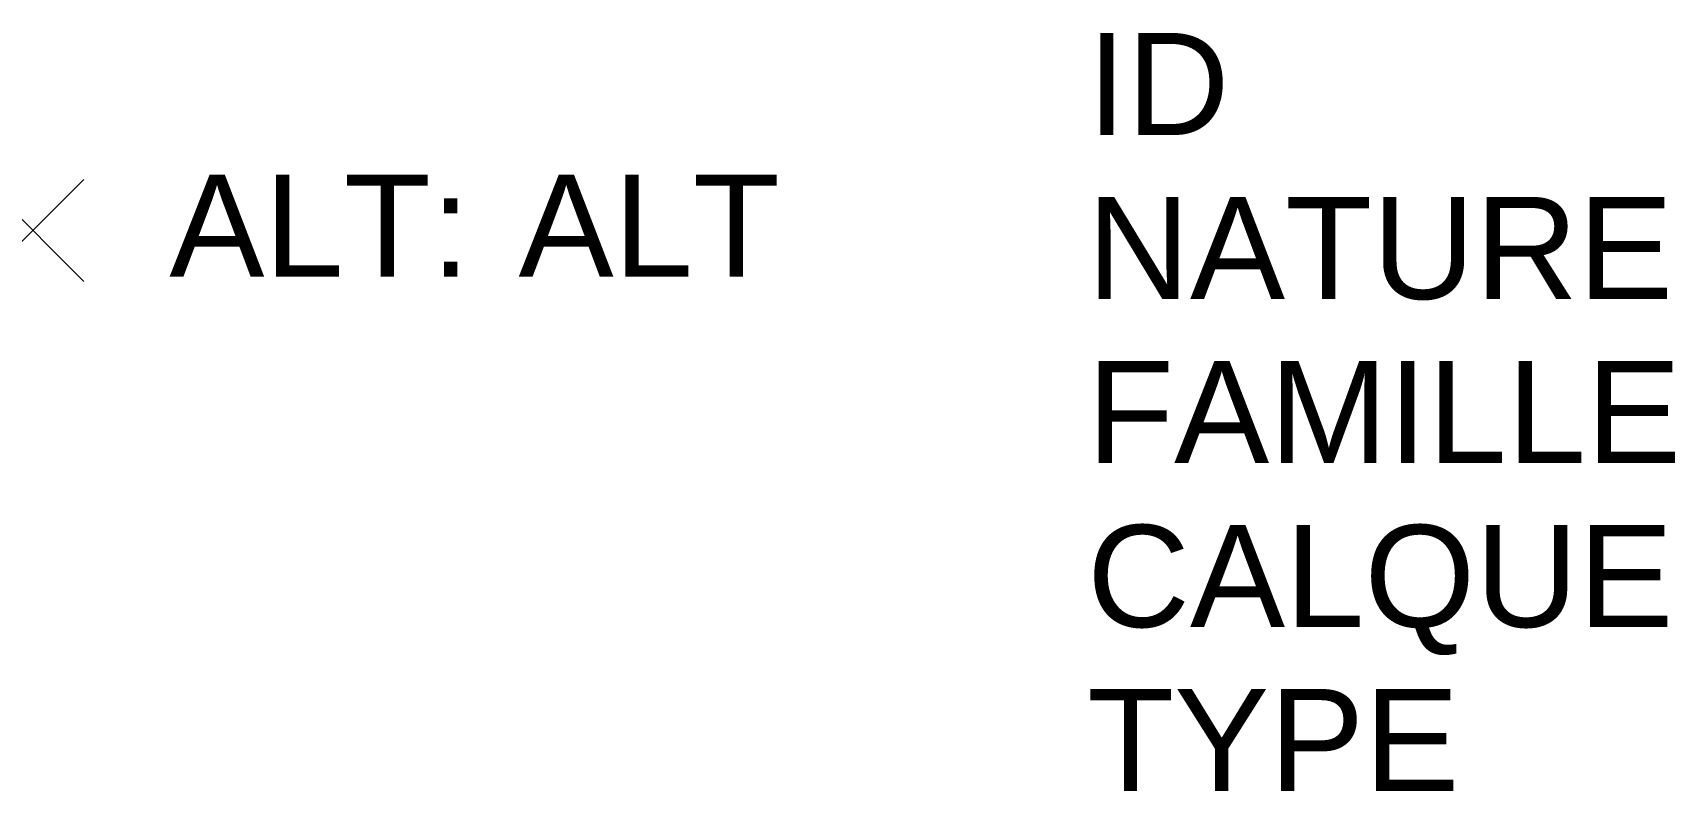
# Model space of a CAD drawing. Header units: metres. Extents: x 0 to 3.22, y -1.1 to 0.39.
import ezdxf
from ezdxf.enums import TextEntityAlignment as Align

# ---------------------------------------------------------------- set-up
doc = ezdxf.new("R2010")
doc.units = ezdxf.units.M
doc.header["$PDMODE"] = 3
doc.header["$PDSIZE"] = 0.1
doc.linetypes.add('Socle_Continu', pattern=[2.5, 2.5, 0])
doc.layers.add('EAUUS_SCI', color=7, linetype='Socle_Continu', lineweight=13, true_color=0x7f3f00)
doc.styles.add('Reseaux', font='arial.ttf')
doc.styles.get("Standard").update_dxf_attribs({"font": 'arial.ttf'})

msp = doc.modelspace()

# ---------------------------------------------------------------- linework, layer by layer
at = {"layer": 'EAUUS_SCI', "linetype": 'Socle_Continu'}
msp.add_point((0, 0), dxfattribs=at)

# ---------------------------------------------------------------- texts
at = {"layer": 'EAUUS_SCI', "linetype": 'Socle_Continu', "insert": (0.2675, 0.0095), "char_height": 0.2, "attachment_point": 4}
msp.add_mtext_dynamic_manual_height_columns('ALT:', width=0.462726, gutter_width=1, heights=[0], dxfattribs=at)
at = {"layer": 'EAUUS_SCI', "linetype": 'Socle_Continu', "style": 'Reseaux', "flags": 9}
for tag, p, s in [('ID', (2.0656, 0.1869), 'CP_0169'), ('NATURE', (2.0656, -0.1344), 'Altitude supplémentaire')]:
    msp.add_attdef(tag, p, s, height=0.2, dxfattribs=at)
at = {"layer": 'EAUUS_SCI', "linetype": 'Socle_Continu'}
msp.add_attdef('ALT', text='00.00', height=0.2, dxfattribs=at).set_placement((0.9517, 0.0095), align=Align.MIDDLE_LEFT)
at = {"layer": 'EAUUS_SCI', "linetype": 'Socle_Continu', "flags": 9}
for tag, p, s in [('FAMILLE', (2.0656, -0.4556), 'Eau usée'), ('CALQUE', (2.0656, -0.7769), 'EAUUS_SCI'), ('TYPE', (2.0656, -1.0982), 'NR')]:
    msp.add_attdef(tag, p, s, height=0.2, dxfattribs=at)

doc.saveas('drawing.dxf')
